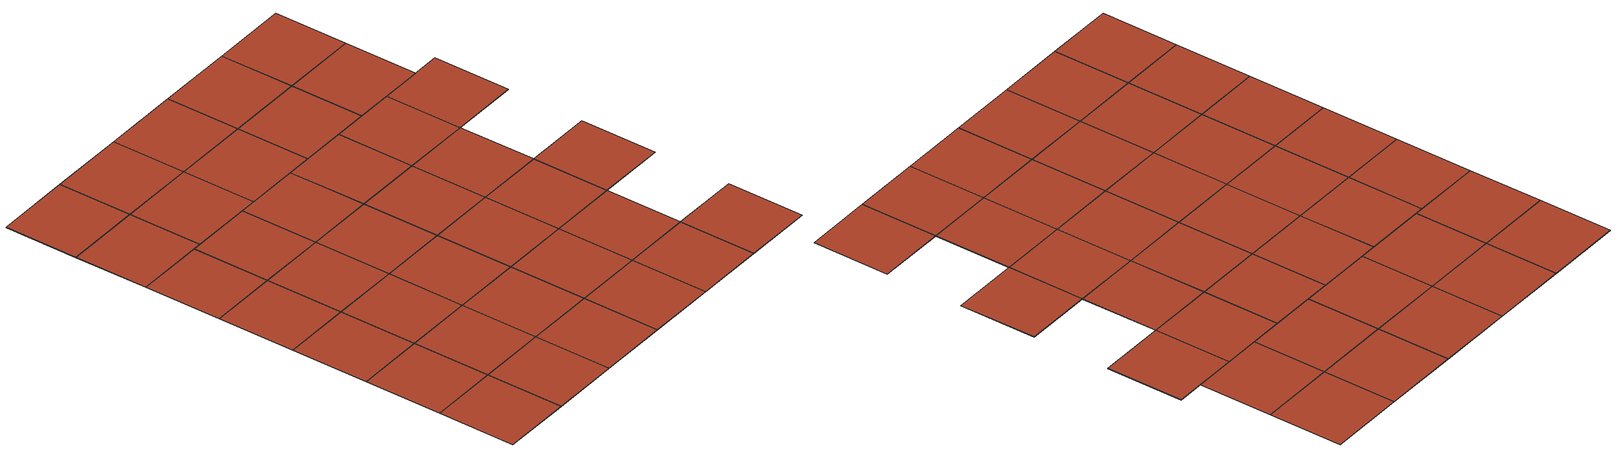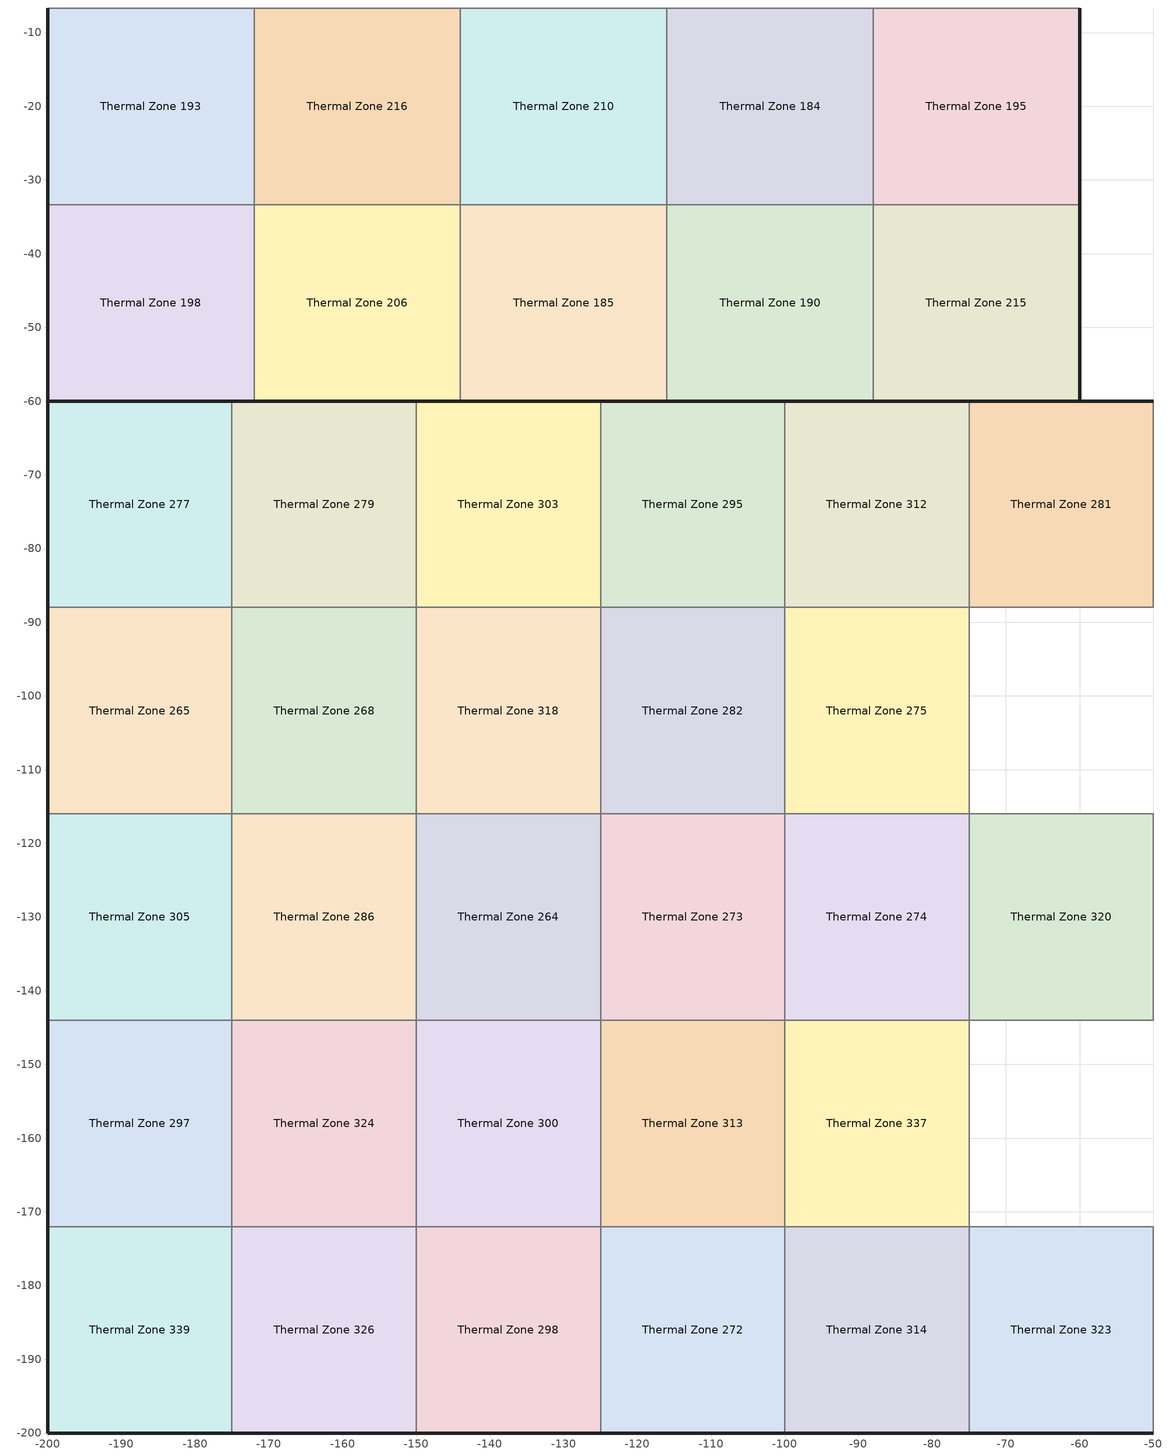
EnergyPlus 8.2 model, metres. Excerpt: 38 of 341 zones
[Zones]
Thermal Zone 184
 floor ground (ASHRAE 90.1-2004 ExtWall Mass ClimateZone 6): -116,-6.67 -88,-6.67 -88,-33.33 -116,-33.33 z-0.1
 wall to Thermal Zone 181 (ASHRAE 90.1-2004 ExtWall Mass ClimateZone 6 Reversed): -88,-6.67 -116,-6.67 z-0.1:0
 wall to Thermal Zone 195 (ASHRAE 90.1-2004 ExtWall Mass ClimateZone 6): -88,-33.33 -88,-6.67 z-0.1:0
 wall to Thermal Zone 190 (ASHRAE 90.1-2004 ExtWall Mass ClimateZone 6): -116,-33.33 -88,-33.33 z-0.1:0
 wall to Thermal Zone 210 (ASHRAE 90.1-2004 ExtWall Mass ClimateZone 6 Reversed): -116,-6.67 -116,-33.33 z-0.1:0
 roof outside (ASHRAE 90.1-2004 ExtWall Mass ClimateZone 6): -116,-33.33 -88,-33.33 -88,-6.67 -116,-6.67 z0
Thermal Zone 185
 floor ground (ASHRAE 90.1-2004 ExtWall Mass ClimateZone 6): -144,-33.33 -116,-33.33 -116,-60 -144,-60 z-0.1
 wall outside (ASHRAE 90.1-2004 ExtWall Mass ClimateZone 6): -144,-60 -116,-60 z-0.1:0
 wall to Thermal Zone 210 (ASHRAE 90.1-2004 ExtWall Mass ClimateZone 6 Reversed): -116,-33.33 -144,-33.33 z-0.1:0
 wall to Thermal Zone 190 (ASHRAE 90.1-2004 ExtWall Mass ClimateZone 6): -116,-60 -116,-33.33 z-0.1:0
 wall to Thermal Zone 206 (ASHRAE 90.1-2004 ExtWall Mass ClimateZone 6 Reversed): -144,-33.33 -144,-60 z-0.1:0
 roof outside (ASHRAE 90.1-2004 ExtWall Mass ClimateZone 6): -144,-60 -116,-60 -116,-33.33 -144,-33.33 z0
Thermal Zone 190
 floor ground (ASHRAE 90.1-2004 ExtWall Mass ClimateZone 6): -116,-33.33 -88,-33.33 -88,-60 -116,-60 z-0.1
 wall outside (ASHRAE 90.1-2004 ExtWall Mass ClimateZone 6): -116,-60 -88,-60 z-0.1:0
 wall to Thermal Zone 215 (ASHRAE 90.1-2004 ExtWall Mass ClimateZone 6): -88,-60 -88,-33.33 z-0.1:0
 roof outside (ASHRAE 90.1-2004 ExtWall Mass ClimateZone 6): -116,-60 -88,-60 -88,-33.33 -116,-33.33 z0
Thermal Zone 193
 floor ground (ASHRAE 90.1-2004 ExtWall Mass ClimateZone 6): -200,-6.67 -172,-6.67 -172,-33.33 -200,-33.33 z-0.1
 wall outside (ASHRAE 90.1-2004 ExtWall Mass ClimateZone 6): -200,-6.67 -200,-33.33 z-0.1:0
 wall to Thermal Zone 211 (ASHRAE 90.1-2004 ExtWall Mass ClimateZone 6 Reversed): -172,-6.67 -200,-6.67 z-0.1:0
 wall to Thermal Zone 216 (ASHRAE 90.1-2004 ExtWall Mass ClimateZone 6): -172,-33.33 -172,-6.67 z-0.1:0
 wall to Thermal Zone 198 (ASHRAE 90.1-2004 ExtWall Mass ClimateZone 6): -200,-33.33 -172,-33.33 z-0.1:0
 roof outside (ASHRAE 90.1-2004 ExtWall Mass ClimateZone 6): -200,-33.33 -172,-33.33 -172,-6.67 -200,-6.67 z0
Thermal Zone 195
 floor ground (ASHRAE 90.1-2004 ExtWall Mass ClimateZone 6): -88,-6.67 -60,-6.67 -60,-33.33 -88,-33.33 z-0.1
 wall outside (ASHRAE 90.1-2004 ExtWall Mass ClimateZone 6): -60,-33.33 -60,-6.67 z-0.1:0
 wall to Thermal Zone 175 (ASHRAE 90.1-2004 ExtWall Mass ClimateZone 6 Reversed): -60,-6.67 -88,-6.67 z-0.1:0
 wall to Thermal Zone 215 (ASHRAE 90.1-2004 ExtWall Mass ClimateZone 6): -88,-33.33 -60,-33.33 z-0.1:0
 roof outside (ASHRAE 90.1-2004 ExtWall Mass ClimateZone 6): -88,-33.33 -60,-33.33 -60,-6.67 -88,-6.67 z0
Thermal Zone 198
 floor ground (ASHRAE 90.1-2004 ExtWall Mass ClimateZone 6): -200,-33.33 -172,-33.33 -172,-60 -200,-60 z-0.1
 wall outside (ASHRAE 90.1-2004 ExtWall Mass ClimateZone 6): -200,-33.33 -200,-60 -172,-60 z-0.1:0
 wall to Thermal Zone 206 (ASHRAE 90.1-2004 ExtWall Mass ClimateZone 6): -172,-60 -172,-33.33 z-0.1:0
 roof outside (ASHRAE 90.1-2004 ExtWall Mass ClimateZone 6): -200,-60 -172,-60 -172,-33.33 -200,-33.33 z0
Thermal Zone 206
 floor ground (ASHRAE 90.1-2004 ExtWall Mass ClimateZone 6): -172,-33.33 -144,-33.33 -144,-60 -172,-60 z-0.1
 wall outside (ASHRAE 90.1-2004 ExtWall Mass ClimateZone 6): -172,-60 -144,-60 z-0.1:0
 wall to Thermal Zone 216 (ASHRAE 90.1-2004 ExtWall Mass ClimateZone 6 Reversed): -144,-33.33 -172,-33.33 z-0.1:0
 roof outside (ASHRAE 90.1-2004 ExtWall Mass ClimateZone 6): -172,-60 -144,-60 -144,-33.33 -172,-33.33 z0
Thermal Zone 210
 floor ground (ASHRAE 90.1-2004 ExtWall Mass ClimateZone 6): -144,-6.67 -116,-6.67 -116,-33.33 -144,-33.33 z-0.1
 wall to Thermal Zone 192 (ASHRAE 90.1-2004 ExtWall Mass ClimateZone 6 Reversed): -116,-6.67 -144,-6.67 z-0.1:0
 wall to Thermal Zone 216 (ASHRAE 90.1-2004 ExtWall Mass ClimateZone 6 Reversed): -144,-6.67 -144,-33.33 z-0.1:0
 roof outside (ASHRAE 90.1-2004 ExtWall Mass ClimateZone 6): -144,-33.33 -116,-33.33 -116,-6.67 -144,-6.67 z0
Thermal Zone 215
 floor ground (ASHRAE 90.1-2004 ExtWall Mass ClimateZone 6): -88,-33.33 -60,-33.33 -60,-60 -88,-60 z-0.1
 wall outside (ASHRAE 90.1-2004 ExtWall Mass ClimateZone 6): -88,-60 -60,-60 -60,-33.33 z-0.1:0
 roof outside (ASHRAE 90.1-2004 ExtWall Mass ClimateZone 6): -88,-60 -60,-60 -60,-33.33 -88,-33.33 z0
Thermal Zone 216
 floor ground (ASHRAE 90.1-2004 ExtWall Mass ClimateZone 6): -172,-6.67 -144,-6.67 -144,-33.33 -172,-33.33 z-0.1
 wall to Thermal Zone 176 (ASHRAE 90.1-2004 ExtWall Mass ClimateZone 6 Reversed): -144,-6.67 -172,-6.67 z-0.1:0
 roof outside (ASHRAE 90.1-2004 ExtWall Mass ClimateZone 6): -172,-33.33 -144,-33.33 -144,-6.67 -172,-6.67 z0
Thermal Zone 264
 floor ground (ASHRAE 90.1-2004 ExtWall Mass ClimateZone 6): -150,-116 -125,-116 -125,-144 -150,-144 z-0.1
 wall to Thermal Zone 318 (ASHRAE 90.1-2004 ExtWall Mass ClimateZone 6 Reversed): -125,-116 -150,-116 z-0.1:0
 wall to Thermal Zone 273 (ASHRAE 90.1-2004 ExtWall Mass ClimateZone 6): -125,-144 -125,-116 z-0.1:0
 wall to Thermal Zone 300 (ASHRAE 90.1-2004 ExtWall Mass ClimateZone 6): -150,-144 -125,-144 z-0.1:0
 wall to Thermal Zone 286 (ASHRAE 90.1-2004 ExtWall Mass ClimateZone 6 Reversed): -150,-116 -150,-144 z-0.1:0
 roof outside (ASHRAE 90.1-2004 ExtWall Mass ClimateZone 6): -150,-144 -125,-144 -125,-116 -150,-116 z0
Thermal Zone 265
 floor ground (ASHRAE 90.1-2004 ExtWall Mass ClimateZone 6): -200,-88 -175,-88 -175,-116 -200,-116 z-0.1
 wall outside (ASHRAE 90.1-2004 ExtWall Mass ClimateZone 6): -200,-88 -200,-116 z-0.1:0
 wall to Thermal Zone 277 (ASHRAE 90.1-2004 ExtWall Mass ClimateZone 6 Reversed): -175,-88 -200,-88 z-0.1:0
 wall to Thermal Zone 268 (ASHRAE 90.1-2004 ExtWall Mass ClimateZone 6): -175,-116 -175,-88 z-0.1:0
 wall to Thermal Zone 305 (ASHRAE 90.1-2004 ExtWall Mass ClimateZone 6): -200,-116 -175,-116 z-0.1:0
 roof outside (ASHRAE 90.1-2004 ExtWall Mass ClimateZone 6): -200,-116 -175,-116 -175,-88 -200,-88 z0
Thermal Zone 268
 floor ground (ASHRAE 90.1-2004 ExtWall Mass ClimateZone 6): -175,-88 -150,-88 -150,-116 -175,-116 z-0.1
 wall to Thermal Zone 279 (ASHRAE 90.1-2004 ExtWall Mass ClimateZone 6 Reversed): -150,-88 -175,-88 z-0.1:0
 wall to Thermal Zone 318 (ASHRAE 90.1-2004 ExtWall Mass ClimateZone 6): -150,-116 -150,-88 z-0.1:0
 wall to Thermal Zone 286 (ASHRAE 90.1-2004 ExtWall Mass ClimateZone 6): -175,-116 -150,-116 z-0.1:0
 roof outside (ASHRAE 90.1-2004 ExtWall Mass ClimateZone 6): -175,-116 -150,-116 -150,-88 -175,-88 z0
Thermal Zone 272
 floor ground (ASHRAE 90.1-2004 ExtWall Mass ClimateZone 6): -125,-172 -100,-172 -100,-200 -125,-200 z-0.1
 wall outside (ASHRAE 90.1-2004 ExtWall Mass ClimateZone 6): -125,-200 -100,-200 z-0.1:0
 wall to Thermal Zone 313 (ASHRAE 90.1-2004 ExtWall Mass ClimateZone 6 Reversed): -100,-172 -125,-172 z-0.1:0
 wall to Thermal Zone 314 (ASHRAE 90.1-2004 ExtWall Mass ClimateZone 6): -100,-200 -100,-172 z-0.1:0
 wall to Thermal Zone 298 (ASHRAE 90.1-2004 ExtWall Mass ClimateZone 6 Reversed): -125,-172 -125,-200 z-0.1:0
 roof outside (ASHRAE 90.1-2004 ExtWall Mass ClimateZone 6): -125,-200 -100,-200 -100,-172 -125,-172 z0
Thermal Zone 273
 floor ground (ASHRAE 90.1-2004 ExtWall Mass ClimateZone 6): -125,-116 -100,-116 -100,-144 -125,-144 z-0.1
 wall to Thermal Zone 282 (ASHRAE 90.1-2004 ExtWall Mass ClimateZone 6 Reversed): -100,-116 -125,-116 z-0.1:0
 wall to Thermal Zone 274 (ASHRAE 90.1-2004 ExtWall Mass ClimateZone 6): -100,-144 -100,-116 z-0.1:0
 wall to Thermal Zone 313 (ASHRAE 90.1-2004 ExtWall Mass ClimateZone 6): -125,-144 -100,-144 z-0.1:0
 roof outside (ASHRAE 90.1-2004 ExtWall Mass ClimateZone 6): -125,-144 -100,-144 -100,-116 -125,-116 z0
Thermal Zone 274
 floor ground (ASHRAE 90.1-2004 ExtWall Mass ClimateZone 6): -100,-116 -75,-116 -75,-144 -100,-144 z-0.1
 wall to Thermal Zone 275 (ASHRAE 90.1-2004 ExtWall Mass ClimateZone 6 Reversed): -75,-116 -100,-116 z-0.1:0
 wall to Thermal Zone 320 (ASHRAE 90.1-2004 ExtWall Mass ClimateZone 6): -75,-144 -75,-116 z-0.1:0
 wall to Thermal Zone 337 (ASHRAE 90.1-2004 ExtWall Mass ClimateZone 6): -100,-144 -75,-144 z-0.1:0
 roof outside (ASHRAE 90.1-2004 ExtWall Mass ClimateZone 6): -100,-144 -75,-144 -75,-116 -100,-116 z0
Thermal Zone 275
 floor ground (ASHRAE 90.1-2004 ExtWall Mass ClimateZone 6): -100,-88 -75,-88 -75,-116 -100,-116 z-0.1
 wall to Thermal Zone 312 (ASHRAE 90.1-2004 ExtWall Mass ClimateZone 6 Reversed): -75,-88 -100,-88 z-0.1:0
 wall to Thermal Zone 332 (ASHRAE 90.1-2004 ExtWall Mass ClimateZone 6): -75,-116 -75,-88 z-0.1:0
 wall to Thermal Zone 282 (ASHRAE 90.1-2004 ExtWall Mass ClimateZone 6 Reversed): -100,-88 -100,-116 z-0.1:0
 roof outside (ASHRAE 90.1-2004 ExtWall Mass ClimateZone 6): -100,-116 -75,-116 -75,-88 -100,-88 z0
Thermal Zone 277
 floor ground (ASHRAE 90.1-2004 ExtWall Mass ClimateZone 6): -200,-60 -175,-60 -175,-88 -200,-88 z-0.1
 wall outside (ASHRAE 90.1-2004 ExtWall Mass ClimateZone 6): -175,-60 -200,-60 -200,-88 z-0.1:0
 wall to Thermal Zone 279 (ASHRAE 90.1-2004 ExtWall Mass ClimateZone 6): -175,-88 -175,-60 z-0.1:0
 roof outside (ASHRAE 90.1-2004 ExtWall Mass ClimateZone 6): -200,-88 -175,-88 -175,-60 -200,-60 z0
Thermal Zone 279
 floor ground (ASHRAE 90.1-2004 ExtWall Mass ClimateZone 6): -175,-60 -150,-60 -150,-88 -175,-88 z-0.1
 wall outside (ASHRAE 90.1-2004 ExtWall Mass ClimateZone 6): -150,-60 -175,-60 z-0.1:0
 wall to Thermal Zone 303 (ASHRAE 90.1-2004 ExtWall Mass ClimateZone 6): -150,-88 -150,-60 z-0.1:0
 roof outside (ASHRAE 90.1-2004 ExtWall Mass ClimateZone 6): -175,-88 -150,-88 -150,-60 -175,-60 z0
Thermal Zone 281
 floor ground (ASHRAE 90.1-2004 ExtWall Mass ClimateZone 6): -75,-60 -50,-60 -50,-88 -75,-88 z-0.1
 wall outside (ASHRAE 90.1-2004 ExtWall Mass ClimateZone 6): -50,-60 -75,-60 z-0.1:0
 wall to Thermal Zone 333 (ASHRAE 90.1-2004 ExtWall Mass ClimateZone 6): -50,-88 -50,-60 z-0.1:0
 wall to Thermal Zone 332 (ASHRAE 90.1-2004 ExtWall Mass ClimateZone 6): -75,-88 -50,-88 z-0.1:0
 wall to Thermal Zone 312 (ASHRAE 90.1-2004 ExtWall Mass ClimateZone 6 Reversed): -75,-60 -75,-88 z-0.1:0
 roof outside (ASHRAE 90.1-2004 ExtWall Mass ClimateZone 6): -75,-88 -50,-88 -50,-60 -75,-60 z0
Thermal Zone 282
 floor ground (ASHRAE 90.1-2004 ExtWall Mass ClimateZone 6): -125,-88 -100,-88 -100,-116 -125,-116 z-0.1
 wall to Thermal Zone 295 (ASHRAE 90.1-2004 ExtWall Mass ClimateZone 6 Reversed): -100,-88 -125,-88 z-0.1:0
 wall to Thermal Zone 318 (ASHRAE 90.1-2004 ExtWall Mass ClimateZone 6 Reversed): -125,-88 -125,-116 z-0.1:0
 roof outside (ASHRAE 90.1-2004 ExtWall Mass ClimateZone 6): -125,-116 -100,-116 -100,-88 -125,-88 z0
Thermal Zone 286
 floor ground (ASHRAE 90.1-2004 ExtWall Mass ClimateZone 6): -175,-116 -150,-116 -150,-144 -175,-144 z-0.1
 wall to Thermal Zone 324 (ASHRAE 90.1-2004 ExtWall Mass ClimateZone 6): -175,-144 -150,-144 z-0.1:0
 wall to Thermal Zone 305 (ASHRAE 90.1-2004 ExtWall Mass ClimateZone 6 Reversed): -175,-116 -175,-144 z-0.1:0
 roof outside (ASHRAE 90.1-2004 ExtWall Mass ClimateZone 6): -175,-144 -150,-144 -150,-116 -175,-116 z0
Thermal Zone 295
 floor ground (ASHRAE 90.1-2004 ExtWall Mass ClimateZone 6): -125,-60 -100,-60 -100,-88 -125,-88 z-0.1
 wall outside (ASHRAE 90.1-2004 ExtWall Mass ClimateZone 6): -100,-60 -125,-60 z-0.1:0
 wall to Thermal Zone 312 (ASHRAE 90.1-2004 ExtWall Mass ClimateZone 6): -100,-88 -100,-60 z-0.1:0
 wall to Thermal Zone 303 (ASHRAE 90.1-2004 ExtWall Mass ClimateZone 6 Reversed): -125,-60 -125,-88 z-0.1:0
 roof outside (ASHRAE 90.1-2004 ExtWall Mass ClimateZone 6): -125,-88 -100,-88 -100,-60 -125,-60 z0
Thermal Zone 297
 floor ground (ASHRAE 90.1-2004 ExtWall Mass ClimateZone 6): -200,-144 -175,-144 -175,-172 -200,-172 z-0.1
 wall outside (ASHRAE 90.1-2004 ExtWall Mass ClimateZone 6): -200,-144 -200,-172 z-0.1:0
 wall to Thermal Zone 305 (ASHRAE 90.1-2004 ExtWall Mass ClimateZone 6 Reversed): -175,-144 -200,-144 z-0.1:0
 wall to Thermal Zone 324 (ASHRAE 90.1-2004 ExtWall Mass ClimateZone 6): -175,-172 -175,-144 z-0.1:0
 wall to Thermal Zone 339 (ASHRAE 90.1-2004 ExtWall Mass ClimateZone 6): -200,-172 -175,-172 z-0.1:0
 roof outside (ASHRAE 90.1-2004 ExtWall Mass ClimateZone 6): -200,-172 -175,-172 -175,-144 -200,-144 z0
Thermal Zone 298
 floor ground (ASHRAE 90.1-2004 ExtWall Mass ClimateZone 6): -150,-172 -125,-172 -125,-200 -150,-200 z-0.1
 wall outside (ASHRAE 90.1-2004 ExtWall Mass ClimateZone 6): -150,-200 -125,-200 z-0.1:0
 wall to Thermal Zone 300 (ASHRAE 90.1-2004 ExtWall Mass ClimateZone 6 Reversed): -125,-172 -150,-172 z-0.1:0
 wall to Thermal Zone 326 (ASHRAE 90.1-2004 ExtWall Mass ClimateZone 6 Reversed): -150,-172 -150,-200 z-0.1:0
 roof outside (ASHRAE 90.1-2004 ExtWall Mass ClimateZone 6): -150,-200 -125,-200 -125,-172 -150,-172 z0
Thermal Zone 300
 floor ground (ASHRAE 90.1-2004 ExtWall Mass ClimateZone 6): -150,-144 -125,-144 -125,-172 -150,-172 z-0.1
 wall to Thermal Zone 313 (ASHRAE 90.1-2004 ExtWall Mass ClimateZone 6): -125,-172 -125,-144 z-0.1:0
 wall to Thermal Zone 324 (ASHRAE 90.1-2004 ExtWall Mass ClimateZone 6 Reversed): -150,-144 -150,-172 z-0.1:0
 roof outside (ASHRAE 90.1-2004 ExtWall Mass ClimateZone 6): -150,-172 -125,-172 -125,-144 -150,-144 z0
Thermal Zone 303
 floor ground (ASHRAE 90.1-2004 ExtWall Mass ClimateZone 6): -150,-60 -125,-60 -125,-88 -150,-88 z-0.1
 wall outside (ASHRAE 90.1-2004 ExtWall Mass ClimateZone 6): -125,-60 -150,-60 z-0.1:0
 wall to Thermal Zone 318 (ASHRAE 90.1-2004 ExtWall Mass ClimateZone 6): -150,-88 -125,-88 z-0.1:0
 roof outside (ASHRAE 90.1-2004 ExtWall Mass ClimateZone 6): -150,-88 -125,-88 -125,-60 -150,-60 z0
Thermal Zone 305
 floor ground (ASHRAE 90.1-2004 ExtWall Mass ClimateZone 6): -200,-116 -175,-116 -175,-144 -200,-144 z-0.1
 wall outside (ASHRAE 90.1-2004 ExtWall Mass ClimateZone 6): -200,-116 -200,-144 z-0.1:0
 roof outside (ASHRAE 90.1-2004 ExtWall Mass ClimateZone 6): -200,-144 -175,-144 -175,-116 -200,-116 z0
Thermal Zone 312
 floor ground (ASHRAE 90.1-2004 ExtWall Mass ClimateZone 6): -100,-60 -75,-60 -75,-88 -100,-88 z-0.1
 wall outside (ASHRAE 90.1-2004 ExtWall Mass ClimateZone 6): -75,-60 -100,-60 z-0.1:0
 roof outside (ASHRAE 90.1-2004 ExtWall Mass ClimateZone 6): -100,-88 -75,-88 -75,-60 -100,-60 z0
Thermal Zone 313
 floor ground (ASHRAE 90.1-2004 ExtWall Mass ClimateZone 6): -125,-144 -100,-144 -100,-172 -125,-172 z-0.1
 wall to Thermal Zone 337 (ASHRAE 90.1-2004 ExtWall Mass ClimateZone 6): -100,-172 -100,-144 z-0.1:0
 roof outside (ASHRAE 90.1-2004 ExtWall Mass ClimateZone 6): -125,-172 -100,-172 -100,-144 -125,-144 z0
Thermal Zone 314
 floor ground (ASHRAE 90.1-2004 ExtWall Mass ClimateZone 6): -100,-172 -75,-172 -75,-200 -100,-200 z-0.1
 wall outside (ASHRAE 90.1-2004 ExtWall Mass ClimateZone 6): -100,-200 -75,-200 z-0.1:0
 wall to Thermal Zone 337 (ASHRAE 90.1-2004 ExtWall Mass ClimateZone 6 Reversed): -75,-172 -100,-172 z-0.1:0
 wall to Thermal Zone 323 (ASHRAE 90.1-2004 ExtWall Mass ClimateZone 6): -75,-200 -75,-172 z-0.1:0
 roof outside (ASHRAE 90.1-2004 ExtWall Mass ClimateZone 6): -100,-200 -75,-200 -75,-172 -100,-172 z0
Thermal Zone 318
 floor ground (ASHRAE 90.1-2004 ExtWall Mass ClimateZone 6): -150,-88 -125,-88 -125,-116 -150,-116 z-0.1
 roof outside (ASHRAE 90.1-2004 ExtWall Mass ClimateZone 6): -150,-116 -125,-116 -125,-88 -150,-88 z0
Thermal Zone 320
 floor ground (ASHRAE 90.1-2004 ExtWall Mass ClimateZone 6): -75,-116 -50,-116 -50,-144 -75,-144 z-0.1
 wall to Thermal Zone 332 (ASHRAE 90.1-2004 ExtWall Mass ClimateZone 6 Reversed): -50,-116 -75,-116 z-0.1:0
 wall to Thermal Zone 271 (ASHRAE 90.1-2004 ExtWall Mass ClimateZone 6): -50,-144 -50,-116 z-0.1:0
 wall to Thermal Zone 336 (ASHRAE 90.1-2004 ExtWall Mass ClimateZone 6): -75,-144 -50,-144 z-0.1:0
 roof outside (ASHRAE 90.1-2004 ExtWall Mass ClimateZone 6): -75,-144 -50,-144 -50,-116 -75,-116 z0
Thermal Zone 323
 floor ground (ASHRAE 90.1-2004 ExtWall Mass ClimateZone 6): -75,-172 -50,-172 -50,-200 -75,-200 z-0.1
 wall outside (ASHRAE 90.1-2004 ExtWall Mass ClimateZone 6): -75,-200 -50,-200 z-0.1:0
 wall to Thermal Zone 336 (ASHRAE 90.1-2004 ExtWall Mass ClimateZone 6 Reversed): -50,-172 -75,-172 z-0.1:0
 wall to Thermal Zone 331 (ASHRAE 90.1-2004 ExtWall Mass ClimateZone 6): -50,-200 -50,-172 z-0.1:0
 roof outside (ASHRAE 90.1-2004 ExtWall Mass ClimateZone 6): -75,-200 -50,-200 -50,-172 -75,-172 z0
Thermal Zone 324
 floor ground (ASHRAE 90.1-2004 ExtWall Mass ClimateZone 6): -175,-144 -150,-144 -150,-172 -175,-172 z-0.1
 wall to Thermal Zone 326 (ASHRAE 90.1-2004 ExtWall Mass ClimateZone 6): -175,-172 -150,-172 z-0.1:0
 roof outside (ASHRAE 90.1-2004 ExtWall Mass ClimateZone 6): -175,-172 -150,-172 -150,-144 -175,-144 z0
Thermal Zone 326
 floor ground (ASHRAE 90.1-2004 ExtWall Mass ClimateZone 6): -175,-172 -150,-172 -150,-200 -175,-200 z-0.1
 wall outside (ASHRAE 90.1-2004 ExtWall Mass ClimateZone 6): -175,-200 -150,-200 z-0.1:0
 wall to Thermal Zone 339 (ASHRAE 90.1-2004 ExtWall Mass ClimateZone 6 Reversed): -175,-172 -175,-200 z-0.1:0
 roof outside (ASHRAE 90.1-2004 ExtWall Mass ClimateZone 6): -175,-200 -150,-200 -150,-172 -175,-172 z0
Thermal Zone 337
 floor ground (ASHRAE 90.1-2004 ExtWall Mass ClimateZone 6): -100,-144 -75,-144 -75,-172 -100,-172 z-0.1
 wall to Thermal Zone 336 (ASHRAE 90.1-2004 ExtWall Mass ClimateZone 6): -75,-172 -75,-144 z-0.1:0
 roof outside (ASHRAE 90.1-2004 ExtWall Mass ClimateZone 6): -100,-172 -75,-172 -75,-144 -100,-144 z0
Thermal Zone 339
 floor ground (ASHRAE 90.1-2004 ExtWall Mass ClimateZone 6): -200,-172 -175,-172 -175,-200 -200,-200 z-0.1
 wall outside (ASHRAE 90.1-2004 ExtWall Mass ClimateZone 6): -200,-172 -200,-200 -175,-200 z-0.1:0
 roof outside (ASHRAE 90.1-2004 ExtWall Mass ClimateZone 6): -200,-200 -175,-200 -175,-172 -200,-172 z0
[Building]
Building 1: North Axis {deg}=0; Solar Distribution=FullExteriorWithReflections
[Material] Thermal Absorptance=0.9
Name | Roughness | Thickness {m} | Conductivity {W/m-K} | Density {kg/m3} | Specific Heat {J/kg-K} | Solar Absorptance | Visible Absorptance
1/2IN Gypsum | Smooth | 0.0127 | 0.16 | 784.9 | 830 | 0.4 | 0.4
1IN Stucco | Smooth | 0.0253 | 0.6918 | 1858 | 837 | 0.92 | 0.92
8IN CONCRETE HW RefBldg | Rough | 0.2032 | 1.311 | 2240 | 836.8 | 0.7 | 0.7
Mass NonRes Wall Insulation-1.69 | MediumRough | 0.0623673 | 0.049 | 265 | 836.8 | 0.7 | 0.7
[Construction]
ASHRAE 90.1-2004 ExtWall Mass ClimateZone 6: 1IN Stucco, 8IN CONCRETE HW RefBldg, Mass NonRes Wall Insulation-1.69, 1/2IN Gypsum
ASHRAE 90.1-2004 ExtWall Mass ClimateZone 6 Reversed: 1/2IN Gypsum, Mass NonRes Wall Insulation-1.69, 8IN CONCRETE HW RefBldg, 1IN Stucco
[Zone]
Thermal Zone 184; Thermal Zone 185; Thermal Zone 190; Thermal Zone 193; Thermal Zone 195; Thermal Zone 198; Thermal Zone 206; Thermal Zone 210; Thermal Zone 215; Thermal Zone 216; Thermal Zone 264; Thermal Zone 265; Thermal Zone 268; Thermal Zone 272; Thermal Zone 273; Thermal Zone 274; Thermal Zone 275; Thermal Zone 277; Thermal Zone 279; Thermal Zone 281; Thermal Zone 282; Thermal Zone 286; Thermal Zone 295; Thermal Zone 297; Thermal Zone 298; Thermal Zone 300; Thermal Zone 303; Thermal Zone 305; Thermal Zone 312; Thermal Zone 313; Thermal Zone 314; Thermal Zone 318; Thermal Zone 320; Thermal Zone 323; Thermal Zone 324; Thermal Zone 326; Thermal Zone 337; Thermal Zone 339
